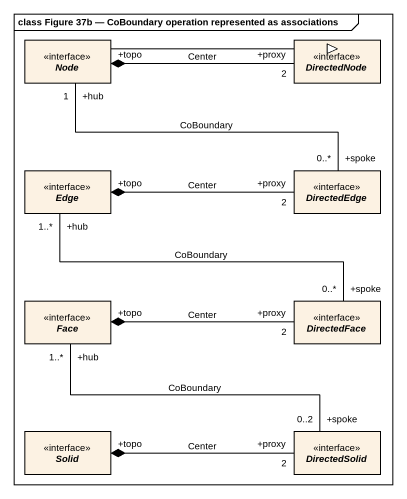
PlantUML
@startuml
mainframe class Figure 37b — CoBoundary operation represented as associations
hide circle
hide empty members
interface "Node" as Node_
interface DirectedNode
interface Edge
interface DirectedEdge
interface Face
interface DirectedFace
interface Solid
interface DirectedSolid
Node_ -right-|> DirectedNode
Node_ "+hub\n1" -right- "+spoke\n0..*" DirectedEdge : CoBoundary
DirectedNode "+proxy\n2" -left-* "+topo" Node_ : Center
Edge "+hub\n1..*" -right- "+spoke\n0..*" DirectedFace : CoBoundary
DirectedEdge "+proxy\n2" -left-* "+topo" Edge : Center
Face "+hub\n1..*" -right- "+spoke\n0..2" DirectedSolid : CoBoundary
DirectedFace "+proxy\n2" -left-* "+topo" Face : Center
DirectedSolid "+proxy\n2" -left-* "+topo" Solid : Center
@enduml
